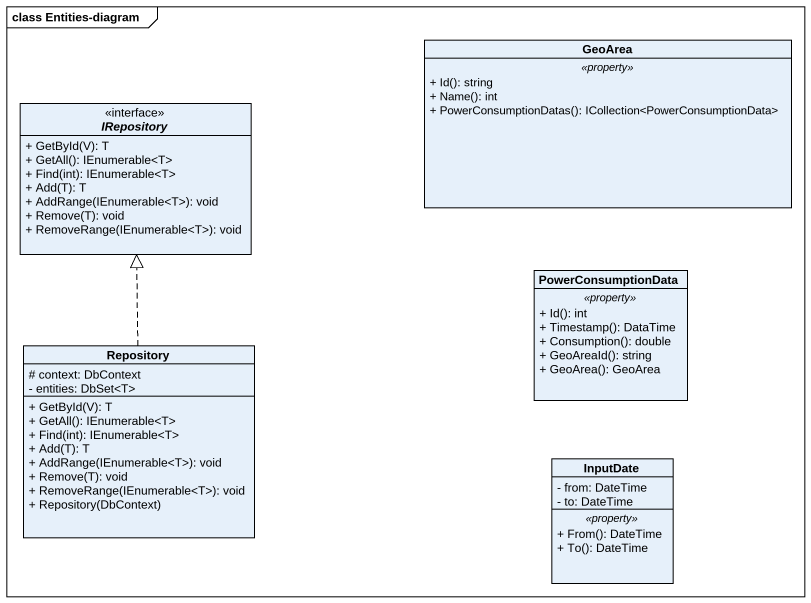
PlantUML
@startuml
mainframe class Entities-diagram
hide circle
hide empty members
skinparam classAttributeIconSize 0
class GeoArea {
  .. <<property>> ..
  + Id(): string
  + Name(): int
  + PowerConsumptionDatas(): ICollection<PowerConsumptionData>
}
interface IRepository {
  + GetById(V): T
  + GetAll(): IEnumerable<T>
  + Find(int): IEnumerable<T>
  + Add(T): T
  + AddRange(IEnumerable<T>): void
  + Remove(T): void
  + RemoveRange(IEnumerable<T>): void
}
class PowerConsumptionData {
  .. <<property>> ..
  + Id(): int
  + Timestamp(): DataTime
  + Consumption(): double
  + GeoAreaId(): string
  + GeoArea(): GeoArea
}
class Repository {
  # context: DbContext
  - entities: DbSet<T>
  + GetById(V): T
  + GetAll(): IEnumerable<T>
  + Find(int): IEnumerable<T>
  + Add(T): T
  + AddRange(IEnumerable<T>): void
  + Remove(T): void
  + RemoveRange(IEnumerable<T>): void
  + Repository(DbContext)
}
class InputDate {
  - from: DateTime
  - to: DateTime
  .. <<property>> ..
  + From(): DateTime
  + To(): DateTime
}
Repository .up.|> IRepository
@enduml
